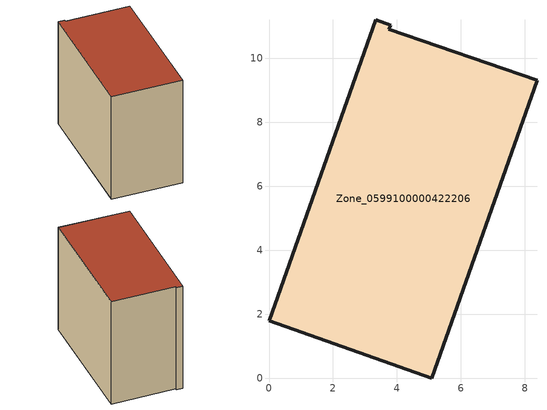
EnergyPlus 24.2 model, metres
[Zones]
Zone_0599100000422206
 floor ground (C_G): 3.81,11.03 3.75,10.91 8.38,9.31 5.09,0 0,1.8 3.33,11.2 z0.56
 wall outside (C_F): 3.33,11.2 0,1.8 5.09,0 8.38,9.31 3.75,10.91 3.81,11.03 3.33,11.2 z0.56:9.3
 roof outside (C_R): 3.75,10.91 3.81,11.03 3.33,11.2 0,1.8 5.09,0 8.38,9.31 z9.3
[BUILDING]
Pand.0599100000422206: North Axis=0; Terrain=City; Loads Convergence Tolerance Value=0.04; Temperature Convergence Tolerance Value=0.4; Solar Distribution=FullExterior; Maximum Number of Warmup Days=25; Minimum Number of Warmup Days=1
[Site:Location]
Rotterdam.The.Hague.AP_ZH_NLD Design_Conditions: Latitude=51.96; Longitude=4.45; Time Zone=1; Elevation=-4.5
[SITE:GROUNDTEMPERATURE:BUILDINGSURFACE]
18, 18, 18, 18, 18, 18, 18, 18, 18, 18, 18, 18
[MATERIAL] Thermal Absorptance=0.9; Solar Absorptance=0.7; Visible Absorptance=0.7
Name | Roughness | Thickness | Conductivity | Density | Specific Heat
G.TI.2006-2014 | MediumSmooth | 0.15 | 0.06 | 540 | 1210
F.TI.2006-2014 | Rough | 0.3 | 0.12 | 1920 | 840
R.TI.2006-2014 | MediumRough | 0.2 | 0.08 | 1500 | 1000
[CONSTRUCTION]
C_G: G.TI.2006-2014
C_F: F.TI.2006-2014
C_R: R.TI.2006-2014
[ZONE]
Zone_0599100000422206: Type=1; Multiplier=1; Ceiling Height=Autocalculate; Volume=Autocalculate; Floor Area=autocalculate; Part of Total Floor Area=Yes
[ZONEINFILTRATION:DESIGNFLOWRATE]
Infil_Zone_0599100000422206: Zone or ZoneList or Space or SpaceList=Zone_0599100000422206; Schedule=AlwaysOn; Design Flow Rate Calculation Method=Flow/Area; Flow Rate per Floor Area=0.0015; Constant Term Coefficient=1; Temperature Term Coefficient=0; Velocity Term Coefficient=0; Velocity Squared Term Coefficient=0
[HVACTEMPLATE:ZONE:IDEALLOADSAIRSYSTEM]
Zone_0599100000422206: Maximum Heating Supply Air Temperature=50; Minimum Cooling Supply Air Temperature=13; Maximum Heating Supply Air Humidity Ratio=0.0156; Minimum Cooling Supply Air Humidity Ratio=0.0077; Heating Limit=NoLimit; Cooling Limit=NoLimit; Dehumidification Control Type=ConstantSensibleHeatRatio; Cooling Sensible Heat Ratio=0.7; Dehumidification Setpoint=60; Humidification Control Type=None; Humidification Setpoint=30; Outdoor Air Method=None; Outdoor Air Flow Rate per Person=0.00944; Outdoor Air Flow Rate per Zone Floor Area=0; Outdoor Air Flow Rate per Zone=0; Demand Controlled Ventilation Type=None; Outdoor Air Economizer Type=NoEconomizer; Heat Recovery Type=None; Sensible Heat Recovery Effectiveness=0.7; Latent Heat Recovery Effectiveness=0.65
[ZONECONTROL:THERMOSTAT]
ThermostatControl_Zone_0599100000422206: Zone or ZoneList=Zone_0599100000422206; Control Type Schedule=DualSetpointControlType; Control 1=Thermostat_Zone_0599100000422206; Temperature Difference Between Cutout And Setpoint=0
[THERMOSTATSETPOINT:DUALSETPOINT]
Thermostat_Zone_0599100000422206: Heating Setpoint Temperature Schedule=HeatingSetpoint_Zone_0599100000422206; Cooling Setpoint Temperature Schedule=CoolingSetpoint_Zone_0599100000422206
[SCHEDULE:COMPACT]
HeatingSetpoint_Zone_0599100000422206: Through: 12/31, For: AllDays, Until: 24:00, 21
CoolingSetpoint_Zone_0599100000422206: Through: 12/31, For: AllDays, Until: 24:00, 24
DualSetpointControlType: Through: 12/31, For: AllDays, Until: 24:00, 4
AlwaysOn: Through: 12/31, For: AllDays, Until: 24:00, 1
